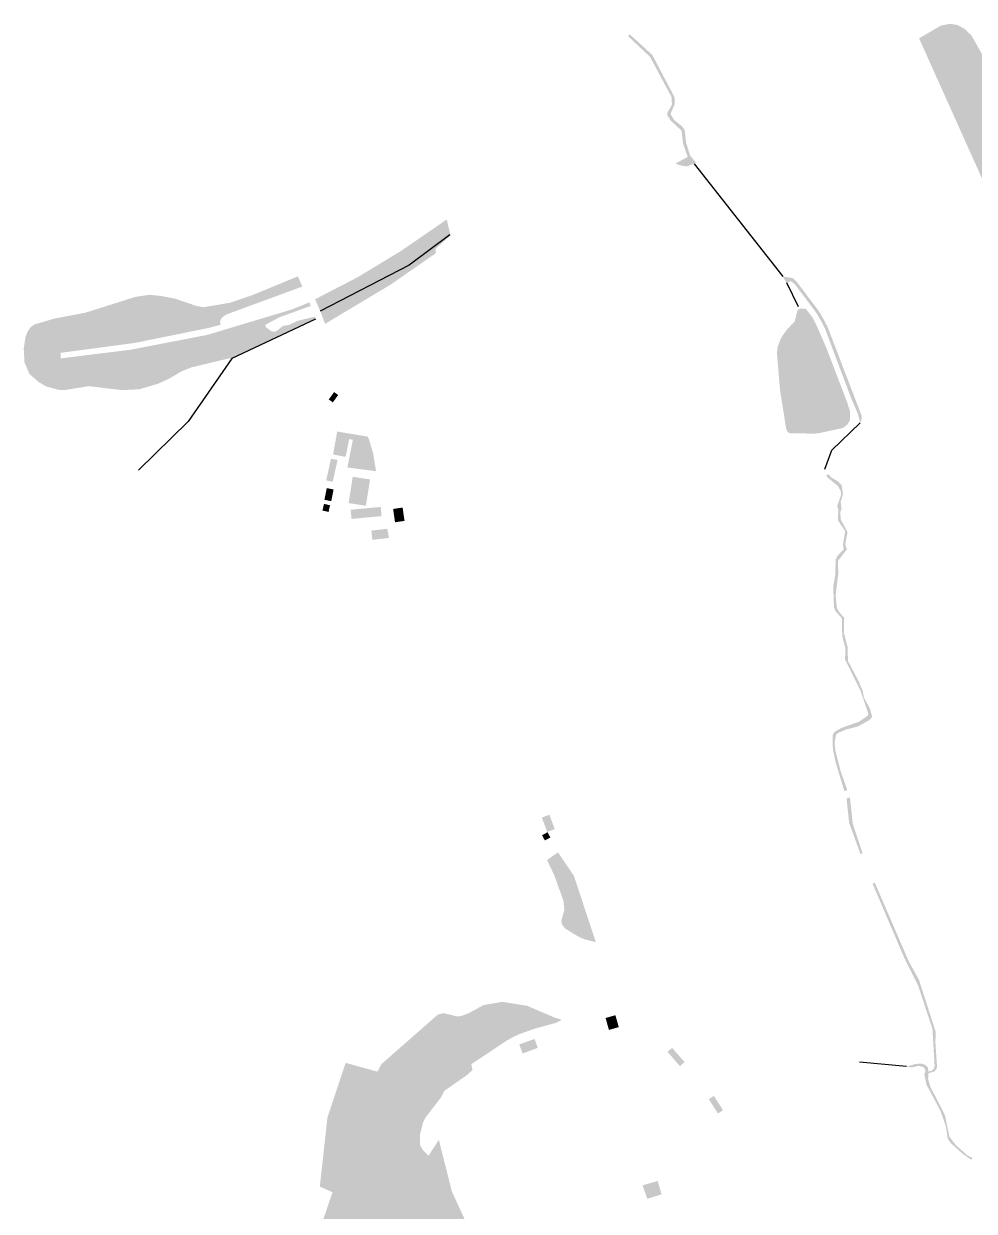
# Model space of a CAD drawing. Header units: metres. Extents: x 372109 to 376137, y 236217 to 239160.
# Drawn here: x 372366 to 373158, y 237823 to 238812 of the extents above; entities that cross this region are included whole.
import ezdxf

# ---------------------------------------------------------------- set-up
doc = ezdxf.new("R2010")
doc.units = ezdxf.units.M
doc.header["$MEASUREMENT"] = 0
for name, color, linetype, lineweight, true_color in [('Buildings', 30, 'Continuous', 25, 0xff7f00), ('Natural ... Water', 176, 'Continuous', 25, 0x000080), ('Natural ... Woodland', 96, 'Continuous', 25, 0x008000)]:
    doc.layers.add(name, color=color, linetype=linetype, lineweight=lineweight, true_color=true_color)

msp = doc.modelspace()

# ---------------------------------------------------------------- hatches: boundary and pattern name
at = {"layer": 'Buildings', "transparency": 33554687}
for points in [[(372623.73, 238496.59), (372620.34, 238499.05), (372624.8, 238505.18), (372628.19, 238502.72)], [(372637.27, 238465.98), (372634.44, 238451.22), (372623.94, 238453.29), (372627.38, 238472.31), (372652.57, 238468.16), (372653.6, 238466.47), (372657.32, 238454.16), (372659.73, 238439.26), (372635.88, 238442.38), (372640.4, 238465.44)], [(372627.71, 238448.67), (372623.61, 238430.4), (372618.19, 238431.6), (372622.2, 238449.69)], [(372640.32, 238434.65), (372654.76, 238432.4), (372651.27, 238410.44), (372636.89, 238412.75)], [(372622.41, 238414.33), (372616.74, 238415.46), (372618.68, 238425.18), (372624.35, 238424.05)], [(372616.39, 238412.04), (372621.42, 238410.89), (372620.15, 238405.36), (372615.12, 238406.51)], [(372638.61, 238407.15), (372663.64, 238409.52), (372664.36, 238401.89), (372639.33, 238399.52)], [(372673.94, 238407.84), (372681.85, 238408.98), (372683.45, 238397.88), (372675.54, 238396.74)], [(372670.45, 238383.73), (372656.72, 238382.08), (372655.82, 238389.78), (372669.15, 238391.33)], [(372808.55, 238141.09), (372802.28, 238138.76), (372797.83, 238150.74), (372804.09, 238153.07)], [(372802.56, 238138.5), (372804.93, 238134.14), (372800.33, 238131.64), (372797.96, 238136)], [(372861.88, 237976.16), (372853.7, 237973.84), (372850.88, 237983.75), (372859.07, 237986.08)], [(372778.99, 237961.73), (372791.69, 237966.33), (372794.49, 237958.93), (372781.79, 237954.23)], [(372912.79, 237943.73), (372902.49, 237955.53), (372906.33, 237958.85), (372916.73, 237947.05)], [(372944.48, 237904.21), (372936.88, 237916.21), (372941.16, 237918.86), (372948.72, 237906.93)], [(372881.66, 237844.35), (372894.31, 237848), (372897.53, 237836.84), (372885.64, 237833.15)]]:
    msp.add_hatch(color=256, dxfattribs=at).paths.add_polyline_path(points, flags=0)
at = {"layer": 'Natural ... Water', "transparency": 33554687}
for points in [[(372924.61, 238695.45), (372918.17, 238693.13), (372912, 238694.33), (372909.07, 238695.53), (372919.28, 238701.07), (372915.47, 238711.98), (372914.17, 238722.93), (372904.87, 238731.63), (372902.27, 238736.03), (372902.17, 238737.43), (372906.17, 238744.73), (372905.77, 238751.13), (372887.9, 238784.48), (372869.93, 238801.39), (372870.93, 238803.29), (372889.8, 238786.08), (372908.27, 238750.93), (372908.57, 238745.33), (372904.97, 238736.83), (372908.07, 238731.73), (372914.47, 238726.73), (372916.77, 238723.63), (372917.95, 238713.08), (372921.3, 238702.1), (372926.29, 238696.35)], [(373001.8, 238596.15), (372998.45, 238601.4), (373006.62, 238600.28), (373010.14, 238597.03), (373028.31, 238572.9), (373032.79, 238565.3), (373035.78, 238559.47), (373064.04, 238485.78), (373064.2, 238482.82), (373063.02, 238479.64), (373060.95, 238487.25), (373055.47, 238500), (373033.49, 238558.46), (373030.6, 238564.09), (373026.22, 238571.52), (373008.86, 238594.61), (373005.21, 238597.7)], [(373013.27, 238574.85), (373017.66, 238574.52), (373023.13, 238567.52), (373026.44, 238561.17), (373034.37, 238543.03), (373051.92, 238497.11), (373054.32, 238489.78), (373054.56, 238482.21), (373052.64, 238478.48), (373048.91, 238475.36), (373027.64, 238470.73), (373021.87, 238470.61), (373004.2, 238470.97), (373002.4, 238472.17), (373001.32, 238474.45), (372996.15, 238507.03), (372993.62, 238537.77), (372994.22, 238542.81), (372996.87, 238550.03), (373001.68, 238556.88), (373008.53, 238564.33), (373010.43, 238572.52), (373011.44, 238574.14)], [(373049.72, 238172.83), (373042.51, 238196.83), (373040.21, 238207.43), (373039.91, 238219.03), (373041.11, 238221.53), (373042.71, 238222.83), (373047.41, 238225.43), (373061.61, 238230.43), (373069.21, 238235.53), (373069.71, 238237.23), (373063.31, 238256.23), (373050.31, 238282.53), (373050.71, 238291.63), (373048.01, 238301.83), (373047.71, 238315.83), (373047.01, 238317.73), (373042.71, 238322.13), (373041.11, 238325.73), (373040.51, 238343.13), (373042.11, 238352.63), (373042.61, 238365.93), (373044.31, 238369.13), (373049.31, 238374.23), (373048.61, 238378.03), (373050.41, 238389.23), (373044.41, 238398.43), (373044.71, 238407.13), (373043.81, 238410.53), (373046.91, 238419.03), (373046.81, 238422.63), (373044.31, 238427.03), (373035.51, 238434.23), (373034.71, 238435.73), (373037.11, 238436.73), (373038.21, 238434.53), (373043.91, 238431.13), (373047.51, 238427.63), (373048.61, 238420.13), (373046.71, 238413.63), (373047.41, 238407.83), (373046.41, 238405.23), (373046.71, 238399.03), (373052.41, 238388.63), (373050.51, 238377.93), (373051.91, 238374.23), (373044.41, 238364.53), (373044.71, 238354.23), (373042.51, 238336.13), (373043.41, 238326.13), (373044.51, 238323.13), (373049.61, 238317.13), (373049.51, 238304.13), (373052.41, 238292.93), (373052.81, 238281.13), (373061.61, 238264.43), (373065.11, 238256.13), (373066.01, 238250.93), (373071.21, 238241.13), (373072.81, 238235.13), (373072.41, 238233.63), (373069.81, 238231.53), (373060.91, 238226.53), (373051.31, 238224.13), (373044.31, 238221.23), (373042.81, 238219.73), (373041.61, 238212.63), (373042.41, 238206.03), (373046.71, 238189.13), (373052.27, 238173.6)], [(373054.43, 238167.61), (373056.81, 238145.33), (373065.01, 238120.93), (373063.11, 238120.63), (373053.71, 238146.43), (373051.63, 238166.58)], [(373101.63, 237943.25), (373108.54, 237945.35), (373114.04, 237945.85), (373116.74, 237944.95), (373119.24, 237942.65), (373119.84, 237939.15), (373122.54, 237939.75), (373124.04, 237941.15), (373124.94, 237943.85), (373123.14, 237974.55), (373111.41, 238010.23), (373100.21, 238032.63), (373073.21, 238095.73), (373075.11, 238096.53), (373103.51, 238030.73), (373112.01, 238015.33), (373125.94, 237971.75), (373125.54, 237964.15), (373126.94, 237943.35), (373126.34, 237941.05), (373124.74, 237939.25), (373119.69, 237937.6), (373119.54, 237933.05), (373121.34, 237926.55), (373133.56, 237902.85), (373137.23, 237884.85), (373142.73, 237877.75), (373152.14, 237869.45), (373156.14, 237867.35), (373155.64, 237865.55), (373148.47, 237870.5), (373138.33, 237879.65), (373135.93, 237883.15), (373134.1, 237894.28), (373129.82, 237906.32), (373118.04, 237928.55), (373116.34, 237937.05), (373117.44, 237939.45), (373116.34, 237941.95), (373115.14, 237943.05), (373111.44, 237943.95), (373105.94, 237942.55)]]:
    msp.add_hatch(color=256, dxfattribs=at).paths.add_polyline_path(points, flags=0)
at = {"layer": 'Natural ... Woodland', "transparency": 33554687}
for points in [[(373285.31, 238405.63), (373262.41, 238404.53), (373259.21, 238406.23), (373258.16, 238411.71), (373239.85, 238408.04), (373230.44, 238405.36), (373226.51, 238427.03), (373223.21, 238467.63), (373234.41, 238476.93), (373234.81, 238490.93), (373224.11, 238531.03), (373220.32, 238567.2), (373216.41, 238567.23), (373111.98, 238799.89), (373130.21, 238810.53), (373137.71, 238812.03), (373144.11, 238810.93), (373150.01, 238807.73), (373155.51, 238802.43), (373165.74, 238784.29), (373186.01, 238751.93), (373190.41, 238743.43), (373234.11, 238678.53), (373241.61, 238660.23), (373254.21, 238610.43), (373267.31, 238598.23), (373288.41, 238582.23), (373301.81, 238575.23), (373306.21, 238573.73), (373313.63, 238572.68), (373314.11, 238567.23), (373313.21, 238564.53), (373309.81, 238559.53), (373299.31, 238547.83), (373289.21, 238538.03), (373285.41, 238535.73), (373280.99, 238534.33), (373279.81, 238529.93), (373276.01, 238527.23), (373275.11, 238525.13), (373278.25, 238473.23), (373277.51, 238455.13), (373278.81, 238441.73), (373281.41, 238438.83), (373286.21, 238437.13), (373305.01, 238437.73), (373307.61, 238434.93), (373309.51, 238430.73), (373309.51, 238426.63), (373308.21, 238420.73), (373306.31, 238416.63)], [(372613.25, 238572.64), (372608.94, 238582.48), (372644.77, 238601.09), (372680.87, 238622.99), (372718.56, 238648.96), (372721.81, 238635.72), (372709.31, 238624.5), (372709.47, 238620.82), (372672, 238594.77), (372617.29, 238562.05)], [(372539.48, 238533.06), (372536.83, 238533.19), (372505.9, 238525.73), (372498.14, 238522.67), (372487.53, 238516.46), (372478.66, 238512.31), (372462.47, 238507.49), (372447.76, 238506.85), (372420.51, 238510.13), (372401.22, 238507), (372396.01, 238506.89), (372385.26, 238509.78), (372378.83, 238513.5), (372371.05, 238520.33), (372366.91, 238529.91), (372366.32, 238541.42), (372367.68, 238550.6), (372369.57, 238555.67), (372372.23, 238559.42), (372375.67, 238561.66), (372392.06, 238566.47), (372417.89, 238571.39), (372459.12, 238584.47), (372471.06, 238586.26), (372481.44, 238585.17), (372492.8, 238582.87), (372509.7, 238577.08), (372515.88, 238575.87), (372537.95, 238579.58), (372557.17, 238586.14), (372594.63, 238601.59), (372598.3, 238593.1), (372535.08, 238569.83), (372532.14, 238567.88), (372530.1, 238565.22), (372529.76, 238563.22), (372530.47, 238561.37), (372520.58, 238558.68), (372458.95, 238546.16), (372397, 238537.87), (372397.22, 238533.26), (372455.55, 238540.52), (372519.08, 238552.81), (372589.76, 238574.07), (372604.23, 238579.94), (372605.38, 238576.99), (372579.14, 238567.46), (372567.62, 238561.25), (372567.69, 238559.45), (372572.4, 238556.02), (372575.16, 238555.37), (372577.49, 238556.42), (372581.7, 238560.1), (372587.58, 238561.31), (372593.98, 238564.43), (372608.68, 238568.05), (372609.39, 238566.07)], [(372811.25, 238121.73), (372824.48, 238102.33), (372842.77, 238046.97), (372832.65, 238049.53), (372827.45, 238052.03), (372817.05, 238058.43), (372814.25, 238062.23), (372814.15, 238065.33), (372816.55, 238073.73), (372815.75, 238081.63), (372808.05, 238102.93), (372802.13, 238115.37)], [(372696.65, 237215.95), (372689.3, 237235), (372687.9, 237242.2), (372689.7, 237273.4), (372688.2, 237278.6), (372686.08, 237281.74), (372686.96, 237282.18), (372685.2, 237295.4), (372695.16, 237382.06), (372704.53, 237477.93), (372696.53, 237561.53), (372693.33, 237562.83), (372686.33, 237570.13), (372599.43, 237663.23), (372603.83, 237759.43), (372606.54, 237788.87), (372623.49, 237838.63), (372612.89, 237843.33), (372619.29, 237901.13), (372634.43, 237946.37), (372660.87, 237939.09), (372664.19, 237945.33), (372711.09, 237986.53), (372715.89, 237987.83), (372727.59, 237985.03), (372730.79, 237985.43), (372737.09, 237987.83), (372749.19, 237994.53), (372764.89, 237997.23), (372785.59, 237993.93), (372808.69, 237984.03), (372814.37, 237982.33), (372809.99, 237979.83), (372791.09, 237974.63), (372777.73, 237969.81), (372769.83, 237965.72), (372739.06, 237945.27), (372740.06, 237940.44), (372735.29, 237936.13), (372716.69, 237923.13), (372713.69, 237917.43), (372700.69, 237900.53), (372698.79, 237896.33), (372696.29, 237886.63), (372696.39, 237877.93), (372698.79, 237873.73), (372703.49, 237869.13), (372712.05, 237882.26), (372722.89, 237839.23), (372738.09, 237806.23), (372761.09, 237770.43), (372777.72, 237747.64), (372795.37, 237762.24), (372799.5, 237764.28), (372807.79, 237750.27), (372811.89, 237737.37), (372820.89, 237719.87), (372824.09, 237699.47), (372830.79, 237666.77), (372833.79, 237646.27), (372839.29, 237631.27), (372848, 237612.18), (372850.07, 237603.01), (372848.97, 237597.11), (372844.37, 237592.41), (372800.37, 237568.51), (372796.37, 237565.31), (372778.37, 237546.01), (372767.27, 237532.01), (372765.77, 237528.81), (372748.27, 237472.41), (372744.47, 237456.61), (372739.87, 237434.81), (372728.87, 237370.61), (372715.4, 237315.1), (372715.8, 237295.8), (372718.7, 237280), (372721.2, 237259.13), (372714.9, 237251.3), (372711.3, 237245.2), (372705.1, 237227.2), (372699.07, 237220.15), (372698.27, 237216.36)]]:
    msp.add_hatch(color=256, dxfattribs=at).paths.add_polyline_path(points, flags=0)

# ---------------------------------------------------------------- linework, layer by layer
at = {"layer": 'Natural ... Water'}
for points in [[(372924.61, 238695.45), (372998.45, 238601.4)], [(372721.2, 238636.1), (372687.2, 238610.8), (372613.25, 238572.64)], [(373011.46, 238576.21), (373001.8, 238596.15)], [(372609.39, 238566.07), (372539.48, 238533.06)], [(372539.73, 238533.04), (372503.2, 238480.6), (372461.8, 238440.1)], [(373033.63, 238441.08), (373039.2, 238456.76), (373063.02, 238479.64)], [(373101.63, 237943.25), (373062.24, 237946.85)]]:
    msp.add_lwpolyline(points, dxfattribs=at)

doc.saveas('drawing.dxf')
